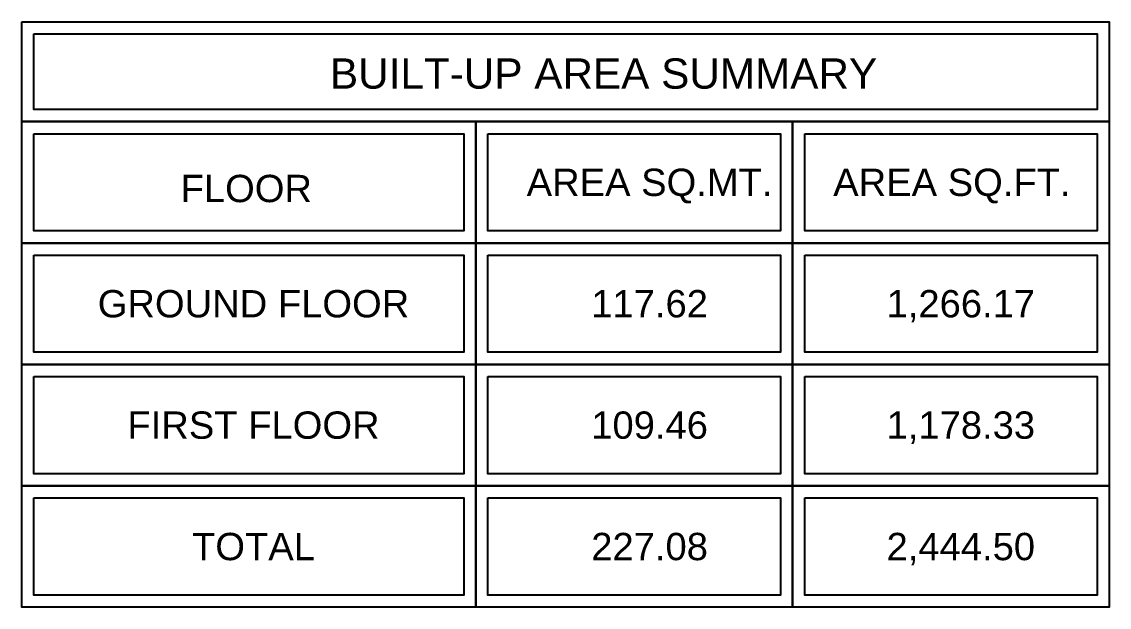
# Model space of a CAD drawing. Header units: centimetres. Extents: x -7408 to 35293, y -3951 to 3084.
# Drawn here: x -566 to 2286, y -3951 to -2416 of the extents above; entities that cross this region are included whole.
import ezdxf
from ezdxf.enums import TextEntityAlignment as Align

# ---------------------------------------------------------------- set-up
doc = ezdxf.new("R2010")
doc.units = ezdxf.units.CM
doc.header["$LTSCALE"] = 100
doc.header["$MEASUREMENT"] = 0
for name, color, linetype in [('SCHEDUALE LINES-01', 2, 'Continuous'), ('SCHEDUALE LINES-02', 8, 'Continuous'), ('TEXT', 3, 'Continuous')]:
    doc.layers.add(name, color=color, linetype=linetype)
doc.styles.add('ART-PS-1', font='arial.ttf', dxfattribs={"height": 20})

msp = doc.modelspace()

# ---------------------------------------------------------------- linework, layer by layer
at = {"layer": 'SCHEDUALE LINES-01'}
for points in [[(-565.8, -2416.4), (2286.1, -2416.4), (2286.1, -2678.2), (-565.8, -2678.2)], [(-565.8, -2678.2), (625.1, -2678.2), (625.1, -2996.5), (-565.8, -2996.5)], [(625.1, -2678.2), (1455.6, -2678.2), (1455.6, -2996.5), (625.1, -2996.5)], [(1455.6, -2678.2), (2286.1, -2678.2), (2286.1, -2996.5), (1455.6, -2996.5)], [(-565.8, -2996.5), (625.1, -2996.5), (625.1, -3314.8), (-565.8, -3314.8)], [(625.1, -2996.5), (1455.6, -2996.5), (1455.6, -3314.8), (625.1, -3314.8)], [(1455.6, -2996.5), (2286.1, -2996.5), (2286.1, -3314.8), (1455.6, -3314.8)], [(-565.8, -3314.8), (625.1, -3314.8), (625.1, -3633.1), (-565.8, -3633.1)], [(625.1, -3314.8), (1455.6, -3314.8), (1455.6, -3633.1), (625.1, -3633.1)], [(1455.6, -3314.8), (2286.1, -3314.8), (2286.1, -3633.1), (1455.6, -3633.1)], [(-565.8, -3633.1), (625.1, -3633.1), (625.1, -3951.4), (-565.8, -3951.4)], [(625.1, -3633.1), (1455.6, -3633.1), (1455.6, -3951.4), (625.1, -3951.4)], [(1455.6, -3633.1), (2286.1, -3633.1), (2286.1, -3951.4), (1455.6, -3951.4)]]:
    msp.add_lwpolyline(points, close=True, dxfattribs=at)
at = {"layer": 'SCHEDUALE LINES-02'}
for points in [[(-534, -2448.2), (2254.3, -2448.2), (2254.3, -2646.3), (-534, -2646.3)], [(-534, -2710), (593.3, -2710), (593.3, -2964.6), (-534, -2964.6)], [(656.9, -2710), (1423.8, -2710), (1423.8, -2964.6), (656.9, -2964.6)], [(1487.5, -2710), (2254.3, -2710), (2254.3, -2964.6), (1487.5, -2964.6)], [(-534, -3028.3), (593.3, -3028.3), (593.3, -3282.9), (-534, -3282.9)], [(656.9, -3028.3), (1423.8, -3028.3), (1423.8, -3282.9), (656.9, -3282.9)], [(1487.5, -3028.3), (2254.3, -3028.3), (2254.3, -3282.9), (1487.5, -3282.9)], [(-534, -3346.6), (593.3, -3346.6), (593.3, -3601.3), (-534, -3601.3)], [(656.9, -3346.6), (1423.8, -3346.6), (1423.8, -3601.3), (656.9, -3601.3)], [(1487.5, -3346.6), (2254.3, -3346.6), (2254.3, -3601.3), (1487.5, -3601.3)], [(-534, -3664.9), (593.3, -3664.9), (593.3, -3919.6), (-534, -3919.6)], [(656.9, -3664.9), (1423.8, -3664.9), (1423.8, -3919.6), (656.9, -3919.6)], [(1487.5, -3664.9), (2254.3, -3664.9), (2254.3, -3919.6), (1487.5, -3919.6)]]:
    msp.add_lwpolyline(points, close=True, dxfattribs=at)

# ---------------------------------------------------------------- texts
at = {"layer": 'TEXT', "color": 6, "style": 'ART-PS-1'}
for s, height, p in [('BUILT-UP AREA SUMMARY ', 79.361, (975.4, -2552.1)), ('FLOOR', 71.62, (23, -2853.5)), ('AREA SQ.MT.', 71.62, (1080.7, -2837.3)), ('AREA SQ.FT.', 71.62, (1873.5, -2837.3))]:
    msp.add_text(s, height=height, dxfattribs=at).set_placement(p, align=Align.MIDDLE_CENTER)
at = {"layer": 'TEXT', "style": 'ART-PS-1'}
for s, p in [('GROUND FLOOR', (41.9, -3155.6)), ('117.62', (1080.7, -3155.6)), ('1,266.17', (1896.9, -3155.6)), ('FIRST FLOOR', (41.9, -3473.9)), ('109.46', (1080.7, -3473.9)), ('1,178.33', (1896.9, -3473.9)), ('TOTAL', (41.9, -3792.2)), ('227.08', (1080.7, -3792.2)), ('2,444.50', (1896.9, -3792.2))]:
    msp.add_text(s, height=71.62, dxfattribs=at).set_placement(p, align=Align.MIDDLE_CENTER)

doc.saveas('drawing.dxf')
